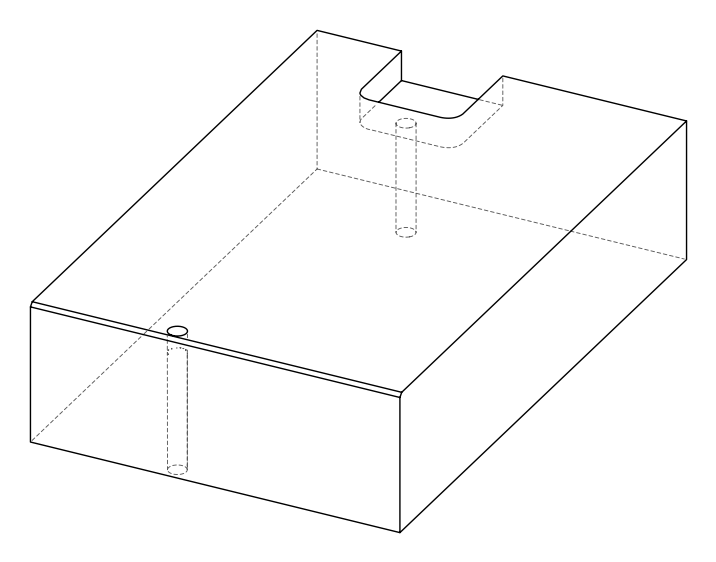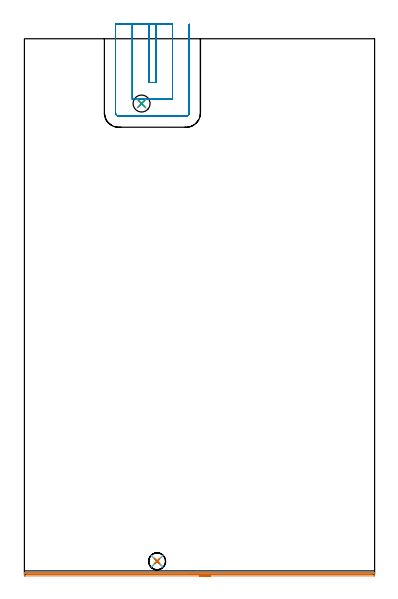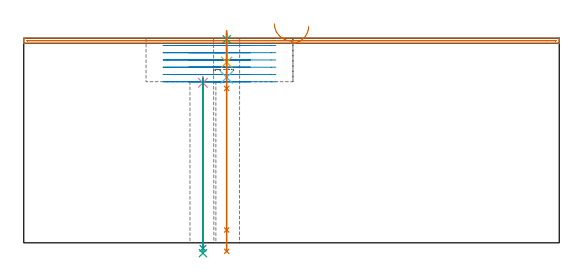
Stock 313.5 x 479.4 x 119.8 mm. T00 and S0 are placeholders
(PLAN: 9 operations, 7 tool changes, 15 min)
(1 AREA_MILL | FG_CHAMFER_SURFACE | UGT0205_001 | 5.15 min | 1411 mm3)
(2 MILL_SLOT | SLOT_PARTIAL_RECTANGULAR | UGT0201_136 | Follow Part, ap 5, ae 75% | 8.07 min | 171923 mm3)
(3 SPOT_DRILL | STEP1HOLE | NXT0321_9005460120000 | 0.03 min | 9 mm3)
(4 SPOT_DRILL_1 | STEP1HOLE_1 | NXT0321_9005460120000 | 0.04 min | 1 mm3)
(5 DRILL_BLIND_HOLE_INTO_CENTER | STEP1HOLE | NXT0301_065 | 0.07 min | 885 mm3)
(6 DRILL_TO_ENLARGE_BLIND_HOLE | STEP1HOLE | UGT0301_283 | 0.1 min | 2758 mm3)
(7 GUN_DRILL_THROUGH_HOLE | STEP1HOLE | UGT0307_012 | 0.7 min | 17595 mm3)
(8 DRILL_THROUGH_HOLE_INTO_CENTER | STEP1HOLE_1 | NXT0301_065 | 0.4 min | 6474 mm3)
(9 DRILL_TO_ENLARGE_THROUGH_HOLE | STEP1HOLE_1 | UGT0301_282 | 0.42 min | 10566 mm3)
(TOOL UGT0205_001 | Chamfer Mill 20 x 3 x 45 deg. | D20 FL50 Z2)
(TOOL UGT0201_136 | Carbide End Mill 20.0 | D20 FL30 Z4)
(TOOL NXT0321_9005460120000 | NC Spot Drill, 142deg, 12mm, Carbide, Uncoated | D12 PA142 FL30 Z2)
(TOOL NXT0301_065 | Carbide Drill 9.4mm [860.1-0940-075A1-MM 2214] | D9.4 PA140 FL98 Z2)
(TOOL UGT0301_283 | Twist Drill 15.3 mm | D15.3 PA118 FL120 Z2)
(TOOL UGT0307_012 | Gun Drill 15 mm | D15 PA130 FL24 Z1)
(TOOL UGT0301_282 | Twist Drill 15.2 mm | D15.2 PA118 FL120 Z2)
(OP 1 AREA_MILL)
G17 G21 G94 G90
T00 M6
G54
G17 G0 G90 X166.75 Y-1.5 S1061 M3
G43 Z129.8 H0
Z126.8
G94 G1 X166.712 Z125.928 F250.
X166.598 Z125.064
X166.409 Z124.212
X166.147 Z123.38
X165.813 Z122.574
X165.41 Z121.8
X164.942 Z121.064
X164.41 Z120.372
X163.821 Z119.729
X163.178 Z119.14
X162.486 Z118.609
X161.75 Z118.14
X160.976 Z117.737
X160.17 Z117.403
X159.338 Z117.141
X158.486 Z116.952
X157.622 Z116.838
X156.75 Z116.8
X0.603
X0.46 Y-1.499 Z116.801
X0.002 Y-1.491 Z116.805
X0. Y-1.206 Z117.091
Y-0.893 Z117.404
Y-0.314 Z117.983
Y0. Z118.295
Y0.627 Z118.927
Y1.073 Z119.373
X0.007 Y1.446 Z119.737
X0.01 Y1.497 Z119.788
X0.157 Y1.5 Z119.8
X313.343
X313.49 Y1.497 Z119.788
X313.493 Y1.446 Z119.737
X313.5 Y1.073 Z119.372
Y0.627 Z118.926
Y0. Z118.295
Y-1.206 Z117.091
X313.498 Y-1.491 Z116.805
X313.04 Y-1.5 Z116.8
X156.75
Y-0.086 Z118.214
X2.302 Y-0.085 Z118.215
X2.131 Y-0.082 Z118.218
X2.023 Y-0.079 Z118.221
X2.01 Y-0.054 Z118.246
X2.004 Y0. Z118.3
X2.003 Y0.048 Z118.348
X2.005 Y0.072 Z118.372
X2.008 Y0.078 Z118.378
X2.045 Y0.08 Z118.38
X2.216 Y0.085 Z118.385
X2.302 Y0.086 Z118.386
X2.387
X311.198 Y0.085 Z118.385
X311.369 Y0.082 Z118.382
X311.477 Y0.079 Z118.379
X311.49 Y0.054 Z118.354
X311.496 Y0. Z118.3
X311.497 Y-0.048 Z118.252
X311.495 Y-0.072 Z118.228
X311.492 Y-0.078 Z118.222
X311.454 Y-0.08 Z118.22
X311.284 Y-0.085 Z118.215
X306.289 Y-0.086 Z118.214
X156.75
X155.878 Z118.252
X155.014 Z118.366
X154.162 Z118.555
X153.33 Z118.817
X152.524 Z119.151
X151.75 Z119.554
X151.014 Z120.023
X150.322 Z120.554
X149.679 Z121.143
X149.09 Z121.786
X148.558 Z122.479
X148.09 Z123.214
X147.687 Z123.988
X147.353 Z124.794
X147.091 Z125.626
X146.902 Z126.478
X146.788 Z127.343
X146.75 Z128.214
G0 Z129.8
M5
M2
(OP 2 MILL_SLOT)
G17 G21 G94 G90
T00 M6
G54
G17 G0 G90 X111.6 Y492.4 S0 M3
G43 Z129.8 H0
Z115.55
G94 G1 Y489.4 F250.
Y440.2 F500.
X117.6
Y489.4
Y492.4 F250.
X96.6
Y489.4
Y425.2 F500.
X132.6
Y489.4
Y492.4 F250.
X81.6
Y489.4
Y413. F500.
G3 X84.4 Y410.2 R2.8
G1 X144.8
G3 X147.6 Y413. R2.8
G1 Y489.4
Y492.4 F250.
G0 X111.6 Z111.3
G1 Y489.4
Y440.2 F500.
X117.6
Y489.4
Y492.4 F250.
X96.6
Y489.4
Y425.2 F500.
X132.6
Y489.4
Y492.4 F250.
X81.6
Y489.4
Y413. F500.
G3 X84.4 Y410.2 R2.8
G1 X144.8
G3 X147.6 Y413. R2.8
G1 Y489.4
Y492.4 F250.
G0 X111.6 Z107.05
G1 Y489.4
Y440.2 F500.
X117.6
Y489.4
Y492.4 F250.
X96.6
Y489.4
Y425.2 F500.
X132.6
Y489.4
Y492.4 F250.
X81.6
Y489.4
Y413. F500.
G3 X84.4 Y410.2 R2.8
G1 X144.8
G3 X147.6 Y413. R2.8
G1 Y489.4
Y492.4 F250.
G0 X111.6 Z102.8
G1 Y489.4
Y440.2 F500.
X117.6
Y489.4
Y492.4 F250.
X96.6
Y489.4
Y425.2 F500.
X132.6
Y489.4
Y492.4 F250.
X81.6
Y489.4
Y413. F500.
G3 X84.4 Y410.2 R2.8
G1 X144.8
G3 X147.6 Y413. R2.8
G1 Y489.4
Y492.4 F250.
G0 X111.6 Z98.55
G1 Y489.4
Y440.2 F500.
X117.6
Y489.4
Y492.4 F250.
X96.6
Y489.4
Y425.2 F500.
X132.6
Y489.4
Y492.4 F250.
X81.6
Y489.4
Y413. F500.
G3 X84.4 Y410.2 R2.8
G1 X144.8
G3 X147.6 Y413. R2.8
G1 Y489.4
Y492.4 F250.
G0 X111.6 Z94.3
G1 Y489.4
Y440.2 F500.
X117.6
Y489.4
Y492.4 F250.
X96.6
Y489.4
Y425.2 F500.
X132.6
Y489.4
Y492.4 F250.
X81.6
Y489.4
Y413. F500.
G3 X84.4 Y410.2 R2.8
G1 X144.8
G3 X147.6 Y413. R2.8
G1 Y489.4
Y492.4 F250.
G0 Z129.8
M5
M2
(OP 3 SPOT_DRILL)
G17 G21 G94 G90
T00 M6
G54
G17 G0 G90 X118.8 Y11.6 S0 M3
G43 Z129.8 H0
G94 G81 G98 Z119.146 F250. R122.8
G80
M5
M2
(OP 4 SPOT_DRILL_1)
G17 G21 G94 G90
T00 M6
G54
G17 G0 G90 X104.9 Y421.4 S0 M3
G43 Z129.8 H0
G94 G81 G98 Z93.646 F250. R97.3
G80
M5
M2
(OP 5 DRILL_BLIND_HOLE_INTO_CENTER)
G17 G21 G94 G90
T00 M6
G54
G17 G0 G90 X118.8 Y11.6 S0 M3
G43 Z129.8 H1
G94 G81 G98 Z105.7 F250. R121.8
G80
M5
M2
(OP 6 DRILL_TO_ENLARGE_BLIND_HOLE)
G17 G21 G94 G90
T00 M6
G54
G17 G0 G90 X118.8 Y11.6 S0 M3
G43 Z129.8 H0
G94 G81 G98 Z96.85 F250. R121.8
G80
M5
M2
(OP 7 GUN_DRILL_THROUGH_HOLE)
G17 G21 G94 G90
T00 M6
G54
G17 G0 G90 X118.8 Y11.6 M8
G43 Z129.8 H0
Z124.156
S716 M3
G94 G1 Z90.359 F125. M26
G4 X.084
Z7.5 F250.
G4 X.084
Z-4.997 F125.
G4 X.084
M5
M9
G0 Z124.156
Z129.8
M2
(OP 8 DRILL_THROUGH_HOLE_INTO_CENTER)
G17 G21 G94 G90
T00 M6
G54
G17 G0 G90 X104.9 Y421.4 S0 M3
G43 Z129.8 H1
G94 G73 G98 Z-3.211 F250. Q8.865 R96.3
G80
M5
M2
(OP 9 DRILL_TO_ENLARGE_THROUGH_HOLE)
G17 G21 G94 G90
T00 M6
G54
G17 G0 G90 X104.9 Y421.4 S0 M3
G43 Z129.8 H0
G94 G73 G98 Z-6.067 F250. Q14.338 R96.3
G80
M5
M2
